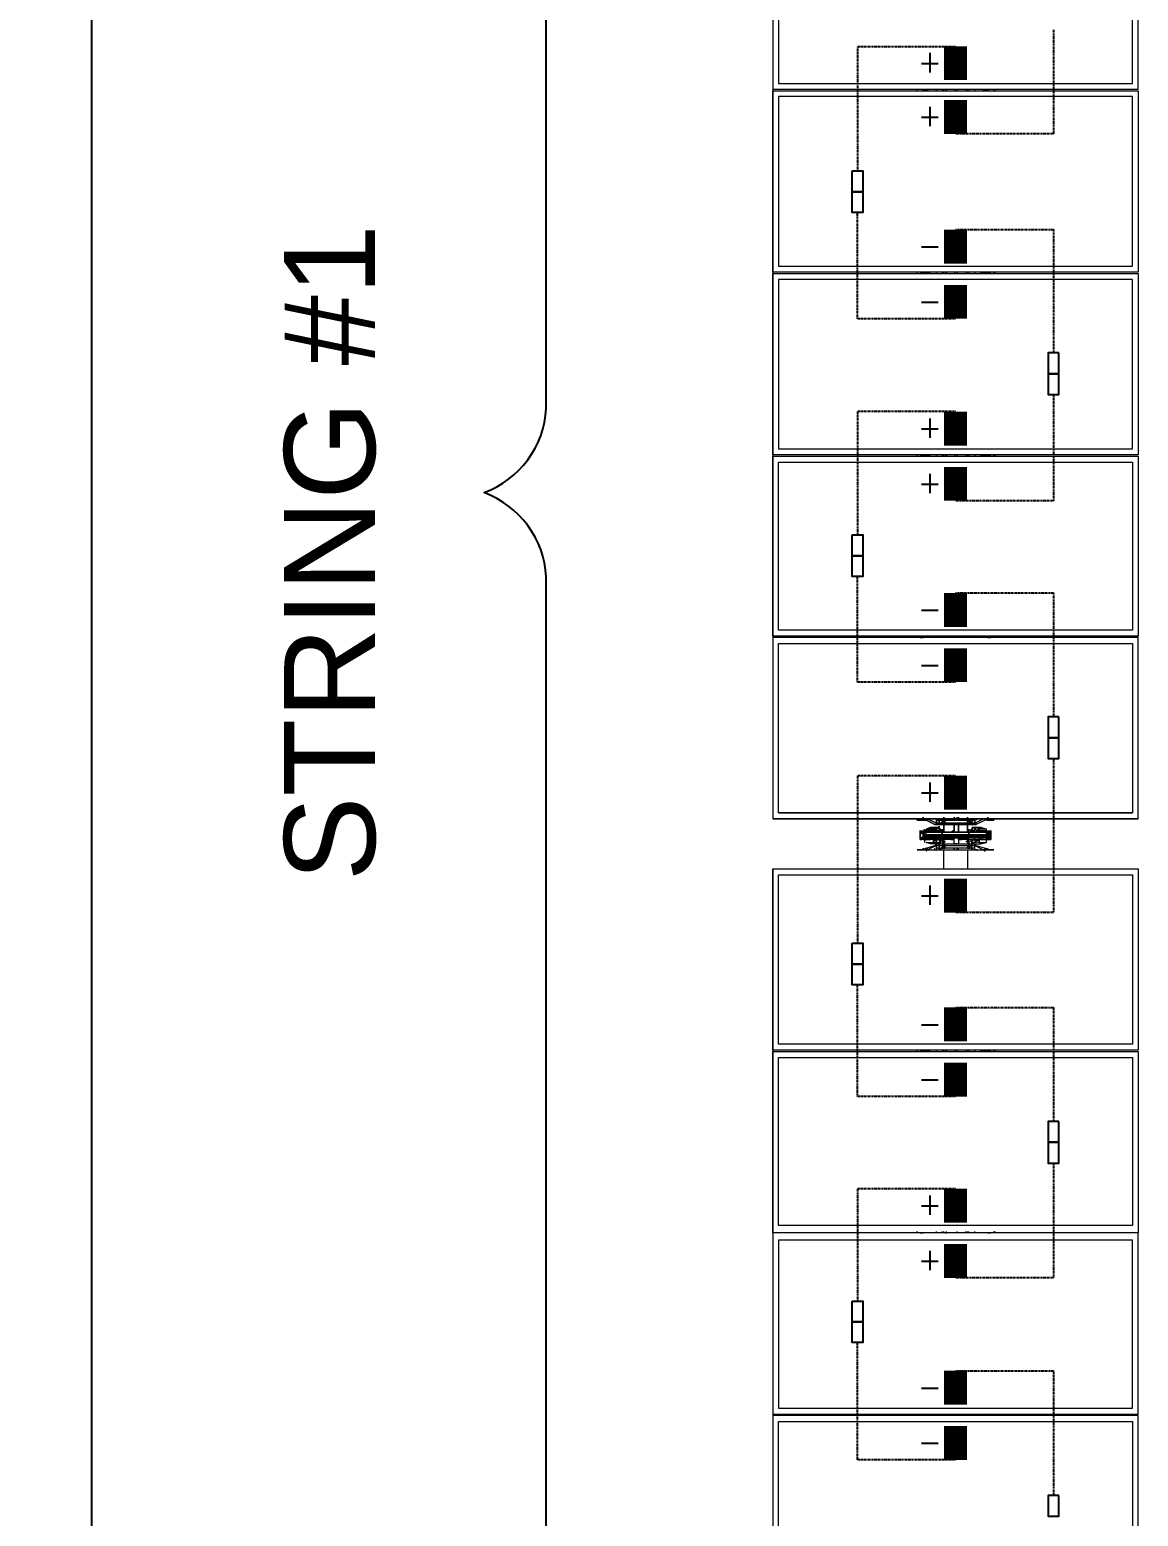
# Model space of a CAD drawing. Header units: feet. Extents: x -13743 to 68376, y -48 to 67763.
# Drawn here: x 4211.7 to 4455.3, y 66691 to 67017.7 of the extents above; entities that cross this region are included whole.
import ezdxf

# ---------------------------------------------------------------- set-up
doc = ezdxf.new("R2010")
doc.units = ezdxf.units.FT
doc.header["$MEASUREMENT"] = 0
doc.linetypes.add('HIDDEN', pattern=[0.375, 0.25, -0.125])
for name, color, linetype in [('E-HARN-COMP', 8, 'Continuous'), ('E-TRNK-CABL-NEG', 6, 'HIDDEN'), ('E-TRUNK-CABLE-POS', 6, 'HIDDEN'), ('G-ANNO-TEXT', 1, 'Continuous'), ('Polarity-Text', 7, 'Continuous')]:
    doc.layers.add(name, color=color, linetype=linetype)
doc.styles.add('NEI-A', font='arial.ttf')

# ---------------------------------------------------------------- blocks, each defined once
blk = doc.blocks.new('A$C47dfd34d')
at = {"lineweight": 5}
for points in [[(15.6094, 0.4133), (13.7561, 0.4133)], [(15.396, 0.4067), (15.396, 0.0067)], [(15.4027, 0.4133), (15.4027, 0)], [(17.5193, 0), (17.5193, 0.4133), (15.666, 0.4133)], [(14.9911, 0.235), (14.9927, 0.2467), (14.9927, 0.2433)], [(15.1977, 0.235), (15.1977, 0.2467), (15.1977, 0.2433)], [(15.4027, 0.235), (15.4044, 0.2467), (15.4044, 0.2433)], [(15.6294, 0.24), (15.631, 0.2383), (15.6327, 0.2383), (15.6327, 0.24), (15.636, 0.23), (15.636, 0.2283), (15.6377, 0.2283), (15.636, 0.23)], [(15.6327, 0.24), (15.631, 0.24), (15.6327, 0.24), (15.631, 0.2433), (15.631, 0.25), (15.631, 0.1633), (15.631, 0.17), (15.6327, 0.1717), (15.631, 0.1717), (15.631, 0.1733), (15.631, 0.1717)], [(15.631, 0.24), (15.631, 0.24)], [(15.636, 0.2283), (15.636, 0.225), (15.6327, 0.225), (15.6327, 0.2283), (15.636, 0.2283), (15.631, 0.2383)], [(15.6394, 0.2267), (15.6394, 0.225), (15.6377, 0.225), (15.6377, 0.235), (15.6394, 0.24), (15.6394, 0.2317), (15.6427, 0.2317), (15.6427, 0.2417), (15.6394, 0.2417)], [(15.641, 0.24), (15.641, 0.24)], [(15.6427, 0.2417), (15.6444, 0.2417), (15.6444, 0.2433), (15.6427, 0.2433), (15.6444, 0.2433), (15.646, 0.2433), (15.6444, 0.245), (15.6427, 0.245), (15.6444, 0.245), (15.646, 0.2433), (15.646, 0.2417), (15.646, 0.2433), (15.6444, 0.245), (15.6427, 0.245), (15.6427, 0.2467), (15.6444, 0.2467), (15.6494, 0.2467), (15.6444, 0.2467), (15.6494, 0.2467), (15.651, 0.2467), (15.651, 0.245), (15.651, 0.2433), (15.6527, 0.2433), (15.651, 0.2433), (15.6527, 0.2433), (15.651, 0.2433)], [(15.6494, 0.2417), (15.6477, 0.2417), (15.6494, 0.2417), (15.6477, 0.2417), (15.6477, 0.2433), (15.6494, 0.2433), (15.6494, 0.245), (15.6494, 0.2433), (15.651, 0.2433), (15.6494, 0.2433), (15.6477, 0.2433), (15.646, 0.2433), (15.6444, 0.245), (15.6427, 0.245), (15.6427, 0.2467), (15.6427, 0.245), (15.6444, 0.245), (15.6444, 0.2467)], [(15.6427, 0.2433), (15.6427, 0.235), (15.6427, 0.2433), (15.6427, 0.245)], [(15.6427, 0.245), (15.6427, 0.245)], [(15.6427, 0.2433), (15.6444, 0.2433)], [(15.6444, 0.2433), (15.6427, 0.2433)], [(15.6444, 0.2117), (15.6427, 0.2117), (15.6427, 0.2367), (15.6444, 0.2367)], [(15.6477, 0.2433), (15.646, 0.2433), (15.6444, 0.2433), (15.646, 0.2433), (15.6444, 0.2433), (15.646, 0.2433), (15.6477, 0.2433), (15.646, 0.2433), (15.6477, 0.2433), (15.646, 0.2433), (15.6477, 0.2433), (15.6477, 0.24), (15.6494, 0.24), (15.6477, 0.24), (15.6477, 0.2217), (15.6494, 0.2217), (15.6477, 0.2217), (15.6477, 0.1917), (15.651, 0.1917), (15.651, 0.2217), (15.651, 0.1917), (15.6477, 0.1917), (15.6477, 0.2217), (15.6477, 0.24), (15.646, 0.24), (15.6477, 0.24), (15.6477, 0.2433), (15.6494, 0.2433), (15.6494, 0.245), (15.651, 0.245), (15.6527, 0.245), (15.651, 0.245), (15.651, 0.2467)], [(15.646, 0.2417), (15.646, 0.2433), (15.6444, 0.245), (15.646, 0.2433), (15.6477, 0.2433), (15.646, 0.2433), (15.6477, 0.2433), (15.6477, 0.24), (15.646, 0.24)], [(15.6444, 0.2433), (15.646, 0.2433)], [(15.6444, 0.2433), (15.646, 0.2433)], [(15.6444, 0.2433), (15.646, 0.2433)], [(15.6444, 0.2433), (15.646, 0.2433)], [(15.6444, 0.2433), (15.646, 0.2433)], [(15.6444, 0.2433), (15.646, 0.2433)], [(15.6544, 0.1917), (15.6527, 0.1917), (15.6544, 0.1917), (15.6527, 0.1917), (15.651, 0.1917), (15.651, 0.1717), (15.6477, 0.1717), (15.6477, 0.1917), (15.6477, 0.2217), (15.646, 0.2217), (15.646, 0.2417), (15.6444, 0.2417), (15.6444, 0.2217)], [(15.6544, 0.2317), (15.6544, 0.23), (15.6544, 0.2283), (15.6527, 0.2283), (15.6527, 0.2317), (15.651, 0.2317), (15.6527, 0.2317), (15.6527, 0.2283), (15.6544, 0.2283), (15.6544, 0.23), (15.6544, 0.2317), (15.6527, 0.2317), (15.6527, 0.2417), (15.651, 0.2417), (15.651, 0.2433), (15.6527, 0.2433), (15.651, 0.2433), (15.651, 0.235), (15.651, 0.2433), (15.6494, 0.2433), (15.6477, 0.2433), (15.646, 0.2433), (15.6477, 0.2433)], [(15.646, 0.2433), (15.6477, 0.2433)], [(15.646, 0.2433), (15.6477, 0.2433)], [(15.6594, 0.2083), (15.651, 0.2083), (15.651, 0.2117), (15.651, 0.21), (15.651, 0.2117), (15.651, 0.235), (15.6527, 0.235), (15.651, 0.235), (15.651, 0.2433), (15.6494, 0.2433), (15.651, 0.2433), (15.6494, 0.2433), (15.6477, 0.2433), (15.6494, 0.2433), (15.6477, 0.2433), (15.6494, 0.2433), (15.651, 0.2433), (15.651, 0.235), (15.651, 0.2117), (15.651, 0.2367), (15.6527, 0.2367), (15.651, 0.2367), (15.651, 0.2117), (15.651, 0.2083), (15.651, 0.21), (15.6527, 0.21), (15.651, 0.21), (15.6527, 0.21), (15.651, 0.21), (15.6527, 0.21), (15.651, 0.21), (15.651, 0.2083), (15.651, 0.2117), (15.651, 0.235), (15.651, 0.2433), (15.651, 0.245)], [(15.6477, 0.2433), (15.6494, 0.2433)], [(15.6477, 0.2433), (15.6494, 0.2433)], [(15.6477, 0.2433), (15.6494, 0.2433)], [(15.651, 0.2217), (15.651, 0.2417), (15.6477, 0.2417), (15.6477, 0.2217), (15.6477, 0.1917), (15.651, 0.1917), (15.651, 0.2217), (15.6477, 0.2217), (15.6477, 0.24), (15.6494, 0.24)], [(15.6527, 0.2417), (15.6544, 0.2417), (15.6527, 0.2417), (15.651, 0.2417), (15.651, 0.2433), (15.6494, 0.2433), (15.651, 0.2433), (15.6494, 0.2433), (15.651, 0.2433), (15.651, 0.245), (15.651, 0.2467), (15.651, 0.245), (15.6494, 0.245), (15.651, 0.245), (15.6527, 0.245), (15.651, 0.245), (15.6494, 0.245), (15.6494, 0.2433), (15.651, 0.2433), (15.651, 0.2417), (15.6527, 0.2417), (15.6527, 0.2317), (15.6544, 0.2317), (15.6544, 0.23), (15.656, 0.225), (15.6544, 0.225), (15.6544, 0.2233), (15.6527, 0.2233), (15.6527, 0.2283), (15.651, 0.2283), (15.6527, 0.2283), (15.6527, 0.2233), (15.6544, 0.2233), (15.6544, 0.225), (15.656, 0.225), (15.6544, 0.23), (15.6544, 0.2283), (15.6527, 0.2283), (15.6527, 0.2317), (15.651, 0.2317)], [(15.6494, 0.245), (15.651, 0.245), (15.651, 0.2467), (15.6527, 0.2467)], [(15.6494, 0.2433), (15.651, 0.2433)], [(15.6494, 0.2433), (15.651, 0.2433)], [(15.6494, 0.2433), (15.651, 0.2433)], [(15.651, 0.245), (15.651, 0.245)], [(15.651, 0.245), (15.651, 0.245)], [(15.651, 0.245), (15.651, 0.245)], [(15.651, 0.245), (15.651, 0.245)], [(15.651, 0.245), (15.651, 0.245)], [(15.651, 0.245), (15.651, 0.245)], [(15.651, 0.235), (15.651, 0.2433)], [(15.651, 0.2117), (15.651, 0.2367), (15.6527, 0.2367)], [(15.6544, 0.2417), (15.6527, 0.2417), (15.6527, 0.2317), (15.6544, 0.2317), (15.6544, 0.24), (15.656, 0.235)], [(15.6544, 0.2317), (15.6544, 0.24)], [(15.656, 0.2267), (15.656, 0.225), (15.656, 0.235), (15.6544, 0.24)], [(15.6544, 0.2317), (15.6544, 0.24)], [(15.656, 0.2267), (15.656, 0.225), (15.656, 0.235), (15.6544, 0.24)], [(15.6644, 0.2433), (15.666, 0.2433), (15.6644, 0.2433)], [(15.6644, 0.2433), (15.666, 0.2433), (15.6644, 0.2433)], [(15.6644, 0.24), (15.6644, 0.24)], [(15.6644, 0.24), (15.6644, 0.24)], [(15.871, 0.2467), (15.871, 0.2433)], [(15.8727, 0.2467), (15.871, 0.235)], [(16.076, 0.235), (16.0777, 0.2467), (16.0777, 0.2433)], [(16.2827, 0.235), (16.2843, 0.2467), (16.2843, 0.2433)], [(16.4893, 0.2467), (16.4893, 0.2433)], [(16.491, 0.2467), (16.4893, 0.235)], [(14.9911, 0.2283), (14.9927, 0.2283)], [(14.9927, 0.2217), (14.9911, 0.2217)], [(14.9911, 0.22), (14.9927, 0.22)], [(15.1977, 0.2283), (15.1994, 0.2283)], [(15.1977, 0.2217), (15.1994, 0.2217)], [(15.1977, 0.22), (15.1994, 0.22)], [(15.4027, 0.2283), (15.4044, 0.2283)], [(15.4044, 0.2217), (15.4027, 0.2217)], [(15.4027, 0.22), (15.4044, 0.22)], [(15.6094, 0.22), (15.631, 0.22)], [(15.6294, 0.23), (15.6294, 0.23)], [(15.6327, 0.2283), (15.631, 0.2283), (15.631, 0.225), (15.6327, 0.225), (15.6327, 0.2233), (15.631, 0.2233), (15.631, 0.1883), (15.6327, 0.1883), (15.636, 0.1883), (15.636, 0.185), (15.636, 0.1833), (15.6327, 0.1733), (15.631, 0.1733), (15.631, 0.175), (15.6294, 0.1733)], [(15.6294, 0.2283), (15.6294, 0.2283)], [(15.631, 0.2283), (15.631, 0.23), (15.6327, 0.23)], [(15.631, 0.2233), (15.631, 0.225)], [(15.6327, 0.2217), (15.6327, 0.2233)], [(15.6327, 0.22), (15.6327, 0.2217), (15.6344, 0.2217)], [(15.6344, 0.22), (15.6327, 0.22)], [(15.636, 0.2217), (15.6344, 0.2217)], [(15.6344, 0.22), (15.636, 0.22)], [(15.6344, 0.22), (15.636, 0.22)], [(15.6344, 0.22), (15.636, 0.22)], [(15.6344, 0.22), (15.636, 0.22)], [(15.6344, 0.22), (15.6344, 0.2183), (15.636, 0.22)], [(15.6344, 0.22), (15.636, 0.22)], [(15.6377, 0.2283), (15.6377, 0.225), (15.636, 0.225), (15.6377, 0.225), (15.6377, 0.1883), (15.6377, 0.1783)], [(15.636, 0.225), (15.636, 0.225)], [(15.636, 0.225), (15.636, 0.2217)], [(15.636, 0.2217), (15.636, 0.22)], [(15.6394, 0.23), (15.6394, 0.225), (15.6394, 0.2233), (15.641, 0.2233), (15.6394, 0.225), (15.641, 0.2233), (15.6394, 0.225), (15.6377, 0.225), (15.6377, 0.235)], [(15.6377, 0.225), (15.6377, 0.225)], [(15.6427, 0.2217), (15.641, 0.2217), (15.6427, 0.2217), (15.641, 0.2217), (15.6427, 0.2217), (15.6377, 0.2217)], [(15.641, 0.2183), (15.6394, 0.22), (15.6377, 0.22), (15.6427, 0.22)], [(15.6394, 0.235), (15.6394, 0.235)], [(15.641, 0.225), (15.641, 0.2233), (15.6427, 0.2283), (15.6394, 0.2283), (15.6394, 0.23), (15.6394, 0.2317)], [(15.641, 0.2283), (15.641, 0.2317)], [(15.6427, 0.2233), (15.641, 0.2233)], [(15.6427, 0.2083), (15.6427, 0.2117), (15.6427, 0.21), (15.6427, 0.2117), (15.6427, 0.235), (15.6444, 0.235)], [(15.6427, 0.2317), (15.6444, 0.2317)], [(15.6427, 0.2283), (15.6444, 0.2283)], [(15.651, 0.235), (15.6527, 0.235)], [(15.651, 0.2283), (15.6527, 0.2283), (15.6527, 0.2233), (15.6544, 0.2233), (15.6544, 0.225), (15.656, 0.225), (15.6544, 0.23)], [(15.6527, 0.2233), (15.651, 0.2233)], [(15.6544, 0.2217), (15.6527, 0.2217), (15.6544, 0.2217), (15.6527, 0.2217), (15.6527, 0.22), (15.651, 0.22), (15.6594, 0.22)], [(15.6527, 0.225), (15.6527, 0.2233), (15.6544, 0.225)], [(15.6544, 0.235), (15.6544, 0.235)], [(15.6544, 0.235), (15.6544, 0.235)], [(15.6594, 0.225), (15.6594, 0.225)], [(15.6594, 0.225), (15.6594, 0.225)], [(15.661, 0.225), (15.661, 0.225)], [(15.661, 0.225), (15.661, 0.225)], [(15.661, 0.2217), (15.6627, 0.2217)], [(15.661, 0.2217), (15.6627, 0.2217)], [(15.6627, 0.22), (15.6627, 0.2183), (15.661, 0.22)], [(15.6627, 0.22), (15.6627, 0.2183), (15.661, 0.22)], [(15.666, 0.2283), (15.6627, 0.2283)], [(15.666, 0.2283), (15.6627, 0.2283)], [(15.6627, 0.2283), (15.6644, 0.2283)], [(15.6627, 0.2217), (15.6644, 0.2217), (15.6644, 0.22)], [(15.6627, 0.2217), (15.6644, 0.2217), (15.6644, 0.22)], [(15.6627, 0.22), (15.6644, 0.22)], [(15.6627, 0.22), (15.6644, 0.22)], [(15.6627, 0.22), (15.6644, 0.22)], [(15.6627, 0.22), (15.6644, 0.22)], [(15.6627, 0.22), (15.6644, 0.22)], [(15.6627, 0.22), (15.6644, 0.22)], [(15.6627, 0.22), (15.6644, 0.22)], [(15.6627, 0.22), (15.6644, 0.22)], [(15.6627, 0.22), (15.6644, 0.22)], [(15.6627, 0.22), (15.6644, 0.22)], [(15.6627, 0.22), (15.6644, 0.22)], [(15.6627, 0.22), (15.6644, 0.22)], [(15.6627, 0.22), (15.6644, 0.22)], [(15.6627, 0.22), (15.6644, 0.22)], [(15.6627, 0.22), (15.6644, 0.22)], [(15.6627, 0.22), (15.6644, 0.22)], [(15.6627, 0.22), (15.6644, 0.22)], [(15.6627, 0.22), (15.6644, 0.22)], [(15.6627, 0.22), (15.6644, 0.22)], [(15.6627, 0.22), (15.6644, 0.22)], [(15.871, 0.2283), (15.8727, 0.2283)], [(15.8727, 0.2217), (15.871, 0.2217)], [(15.871, 0.22), (15.8727, 0.22)], [(16.076, 0.2283), (16.0777, 0.2283)], [(16.0777, 0.2217), (16.076, 0.2217)], [(16.076, 0.22), (16.0777, 0.22)], [(16.2827, 0.2283), (16.2843, 0.2283)], [(16.2843, 0.2217), (16.2827, 0.2217)], [(16.2827, 0.22), (16.2843, 0.22)], [(16.4893, 0.2283), (16.491, 0.2283)], [(16.491, 0.2217), (16.4893, 0.2217)], [(16.4893, 0.22), (16.491, 0.22)], [(14.9927, 0.2167), (14.9911, 0.2167), (14.9927, 0.2183)], [(14.9911, 0.2067), (14.9927, 0.2083)], [(14.9927, 0.205), (14.9911, 0.205)], [(15.1977, 0.2183), (15.1977, 0.2167), (15.1994, 0.2167)], [(15.1977, 0.2067), (15.1977, 0.2083)], [(15.1977, 0.205), (15.1994, 0.205)], [(15.4044, 0.2167), (15.4027, 0.2167), (15.4044, 0.2183)], [(15.4027, 0.2067), (15.4044, 0.2083)], [(15.4044, 0.205), (15.4027, 0.205)], [(15.631, 0.205), (15.6327, 0.205)], [(15.631, 0.2033), (15.6327, 0.2033)], [(15.6327, 0.1933), (15.6327, 0.2183)], [(15.636, 0.2183), (15.636, 0.1933)], [(15.6377, 0.205), (15.6377, 0.2083), (15.6444, 0.2083)], [(15.6377, 0.2083), (15.6394, 0.2083)], [(15.6444, 0.1783), (15.6427, 0.1783), (15.6427, 0.2), (15.6427, 0.2033), (15.6444, 0.2033), (15.6427, 0.2033), (15.6444, 0.2033), (15.6427, 0.2033), (15.6444, 0.2033), (15.6427, 0.2033), (15.6427, 0.2017), (15.6427, 0.2), (15.6427, 0.2033), (15.6444, 0.2033), (15.6377, 0.2033)], [(15.651, 0.21), (15.651, 0.2117)], [(15.651, 0.21), (15.651, 0.2117)], [(15.651, 0.21), (15.6527, 0.21)], [(15.651, 0.2033), (15.6527, 0.2033)], [(15.651, 0.2033), (15.6527, 0.2033)], [(15.651, 0.2033), (15.6527, 0.2033)], [(15.651, 0.2033), (15.6527, 0.2033)], [(15.651, 0.2033), (15.6527, 0.2033)], [(15.651, 0.2033), (15.6527, 0.2033)], [(15.6527, 0.1767), (15.651, 0.1767), (15.651, 0.2017), (15.651, 0.2033), (15.6527, 0.2033), (15.651, 0.2033), (15.651, 0.2), (15.651, 0.2033)], [(15.651, 0.2033), (15.6527, 0.2033)], [(15.6594, 0.2033), (15.651, 0.2033)], [(15.651, 0.2033), (15.6527, 0.2033)], [(15.651, 0.2033), (15.6527, 0.2033)], [(15.651, 0.2033), (15.6527, 0.2033)], [(15.651, 0.2033), (15.6527, 0.2033)], [(15.6644, 0.2183), (15.6644, 0.2183)], [(15.6644, 0.2183), (15.6644, 0.2183)], [(15.8727, 0.2167), (15.871, 0.2167), (15.8727, 0.2183)], [(15.871, 0.2067), (15.8727, 0.2083)], [(15.8727, 0.205), (15.871, 0.205)], [(16.0777, 0.2167), (16.076, 0.2167), (16.0777, 0.2183)], [(16.076, 0.2067), (16.0777, 0.2083)], [(16.0777, 0.205), (16.076, 0.205)], [(16.2843, 0.2167), (16.2827, 0.2167), (16.2843, 0.2183)], [(16.2827, 0.2067), (16.2843, 0.2083)], [(16.2843, 0.205), (16.2827, 0.205)], [(16.491, 0.2167), (16.4893, 0.2167), (16.491, 0.2183)], [(16.4893, 0.2067), (16.491, 0.2083)], [(16.491, 0.205), (16.4893, 0.205)], [(14.9911, 0.195), (14.9927, 0.195)], [(14.9927, 0.1933), (14.9911, 0.1933)], [(14.9911, 0.1917), (14.9927, 0.1917)], [(14.9927, 0.185), (14.9911, 0.185)], [(15.1977, 0.195), (15.1994, 0.195)], [(15.1977, 0.1933), (15.1994, 0.1933)], [(15.1977, 0.1917), (15.1994, 0.1917)], [(15.1977, 0.185), (15.1994, 0.185)], [(15.4027, 0.195), (15.4044, 0.195)], [(15.4044, 0.1933), (15.4027, 0.1933)], [(15.4027, 0.1917), (15.4044, 0.1917)], [(15.4044, 0.185), (15.4027, 0.185)], [(15.631, 0.1933), (15.6094, 0.1933)], [(15.631, 0.1867), (15.631, 0.1883)], [(15.631, 0.1817), (15.631, 0.1833), (15.631, 0.185), (15.6327, 0.185), (15.636, 0.185), (15.631, 0.175)], [(15.6327, 0.1867), (15.6327, 0.1883), (15.6327, 0.19)], [(15.6344, 0.1917), (15.636, 0.1917)], [(15.6344, 0.1917), (15.636, 0.1917)], [(15.6344, 0.1917), (15.636, 0.1917)], [(15.6344, 0.1917), (15.636, 0.1917)], [(15.6344, 0.1917), (15.636, 0.1917)], [(15.636, 0.185), (15.6377, 0.185), (15.6377, 0.1883), (15.636, 0.1883), (15.6377, 0.1883), (15.6394, 0.1883), (15.641, 0.19), (15.641, 0.1883), (15.6427, 0.1883)], [(15.636, 0.19), (15.636, 0.1883)], [(15.636, 0.1883), (15.636, 0.1883)], [(15.636, 0.1833), (15.6377, 0.185)], [(15.6427, 0.1933), (15.6377, 0.1933)], [(15.6427, 0.1917), (15.641, 0.1917), (15.6427, 0.1917), (15.641, 0.1917), (15.6427, 0.1917), (15.6377, 0.1917), (15.6394, 0.1917)], [(15.6377, 0.1883), (15.6377, 0.1883)], [(15.6394, 0.1867), (15.6394, 0.1883), (15.6377, 0.1883), (15.6377, 0.1783), (15.6394, 0.1717)], [(15.6394, 0.1933), (15.641, 0.195)], [(15.6444, 0.1767), (15.6427, 0.1767), (15.6427, 0.2017), (15.6444, 0.2017)], [(15.651, 0.1667), (15.6527, 0.1667), (15.651, 0.1667), (15.651, 0.1683), (15.651, 0.17), (15.651, 0.1683), (15.651, 0.1667), (15.6494, 0.1683), (15.6477, 0.1683), (15.6477, 0.1717), (15.6494, 0.1717), (15.6477, 0.1717), (15.6477, 0.17), (15.646, 0.17), (15.6477, 0.17), (15.6494, 0.17), (15.6477, 0.17), (15.6494, 0.17), (15.6477, 0.17), (15.646, 0.17), (15.6444, 0.17), (15.646, 0.17), (15.6477, 0.17), (15.6494, 0.17), (15.6477, 0.17), (15.646, 0.17), (15.6477, 0.17), (15.6494, 0.17), (15.651, 0.17), (15.6494, 0.17), (15.6477, 0.17), (15.646, 0.17), (15.6477, 0.17), (15.6477, 0.1717), (15.646, 0.1717), (15.646, 0.1683), (15.6444, 0.1683), (15.646, 0.1683), (15.6477, 0.1683), (15.6494, 0.1683), (15.6477, 0.1683), (15.6477, 0.1717), (15.6477, 0.17), (15.6494, 0.17), (15.6477, 0.17), (15.6494, 0.17), (15.6477, 0.17), (15.646, 0.17), (15.6444, 0.17), (15.646, 0.17), (15.6444, 0.17), (15.646, 0.17), (15.6444, 0.17), (15.6427, 0.17), (15.6444, 0.17), (15.6427, 0.1683), (15.6427, 0.1667), (15.6444, 0.1683), (15.646, 0.1683), (15.646, 0.1717), (15.6444, 0.1717), (15.6444, 0.1917)], [(15.6427, 0.1717), (15.6444, 0.1717), (15.6444, 0.17), (15.6427, 0.17), (15.6427, 0.1683), (15.6444, 0.1683), (15.6427, 0.1667), (15.6444, 0.1683), (15.646, 0.1683), (15.6477, 0.1683), (15.6494, 0.1683), (15.651, 0.1683), (15.6494, 0.1683), (15.651, 0.1667), (15.6527, 0.1667), (15.651, 0.1667), (15.6444, 0.1667), (15.646, 0.1667), (15.6444, 0.1667), (15.6427, 0.1667), (15.6444, 0.1683), (15.646, 0.1683), (15.6444, 0.1683), (15.646, 0.1683), (15.646, 0.1717), (15.6477, 0.1717), (15.6477, 0.1917), (15.6477, 0.1717), (15.6477, 0.1683), (15.6494, 0.1683), (15.651, 0.1667), (15.6527, 0.1667)], [(15.6427, 0.185), (15.6444, 0.185)], [(15.6477, 0.1717), (15.646, 0.1717), (15.646, 0.1917), (15.6477, 0.1917), (15.6477, 0.1717), (15.6494, 0.1717)], [(15.651, 0.2017), (15.651, 0.2), (15.651, 0.1783), (15.6527, 0.1783)], [(15.6594, 0.1933), (15.651, 0.1933)], [(15.651, 0.1917), (15.6527, 0.1917), (15.651, 0.1917)], [(15.651, 0.1917), (15.6527, 0.1917), (15.651, 0.1917)], [(15.6544, 0.1883), (15.6527, 0.19), (15.6544, 0.1883), (15.6527, 0.19), (15.6527, 0.1883), (15.651, 0.1883)], [(15.6527, 0.185), (15.6544, 0.185), (15.6544, 0.1833), (15.6544, 0.185), (15.6527, 0.185), (15.6527, 0.1883), (15.6544, 0.1883), (15.656, 0.1867), (15.6544, 0.1833), (15.6544, 0.185), (15.6527, 0.185), (15.6527, 0.1883), (15.6544, 0.1883), (15.656, 0.1867), (15.6544, 0.1833), (15.656, 0.1867), (15.6544, 0.1883), (15.6527, 0.1883), (15.6527, 0.185), (15.651, 0.185), (15.6527, 0.185), (15.651, 0.185)], [(15.6594, 0.1883), (15.6594, 0.1883)], [(15.6594, 0.1883), (15.6594, 0.1883)], [(15.661, 0.1883), (15.661, 0.1883)], [(15.661, 0.1883), (15.661, 0.1883)], [(15.666, 0.1933), (15.666, 0.1917)], [(15.666, 0.1933), (15.666, 0.1933)], [(15.871, 0.195), (15.8727, 0.195)], [(15.8727, 0.1933), (15.871, 0.1933)], [(15.871, 0.1917), (15.8727, 0.1917)], [(15.8727, 0.185), (15.871, 0.185)], [(16.076, 0.195), (16.0777, 0.195)], [(16.0777, 0.1933), (16.076, 0.1933)], [(16.076, 0.1917), (16.0777, 0.1917)], [(16.0777, 0.185), (16.076, 0.185)], [(16.2827, 0.195), (16.2843, 0.195)], [(16.2843, 0.1933), (16.2827, 0.1933)], [(16.2827, 0.1917), (16.2843, 0.1917)], [(16.2843, 0.185), (16.2827, 0.185)], [(16.4893, 0.195), (16.491, 0.195)], [(16.491, 0.1933), (16.4893, 0.1933)], [(16.4893, 0.1917), (16.491, 0.1917)], [(16.491, 0.185), (16.4893, 0.185)], [(14.9927, 0.17), (14.9927, 0.1667), (14.9911, 0.1783)], [(15.1977, 0.17), (15.1977, 0.1667), (15.1977, 0.1783)], [(15.4044, 0.17), (15.4044, 0.1667), (15.4027, 0.1783)], [(15.6294, 0.1833), (15.6294, 0.1833)], [(15.6294, 0.1817), (15.6294, 0.1817)], [(15.631, 0.1733), (15.631, 0.1733)], [(15.631, 0.1733), (15.6327, 0.1733)], [(15.631, 0.17), (15.6327, 0.17)], [(15.6394, 0.18), (15.6394, 0.1717), (15.6427, 0.1717), (15.6427, 0.18), (15.6394, 0.18), (15.6394, 0.1817)], [(15.6394, 0.1783), (15.6394, 0.1783)], [(15.641, 0.18), (15.641, 0.1833)], [(15.641, 0.1717), (15.641, 0.1717)], [(15.6427, 0.18), (15.6444, 0.18)], [(15.6444, 0.1683), (15.646, 0.1683)], [(15.6444, 0.1683), (15.646, 0.1683), (15.6444, 0.1683), (15.646, 0.1683), (15.6477, 0.1683), (15.646, 0.1683), (15.6477, 0.1683)], [(15.6444, 0.1683), (15.646, 0.1683)], [(15.646, 0.1683), (15.6477, 0.1683)], [(15.6527, 0.17), (15.651, 0.17), (15.6527, 0.17), (15.651, 0.17), (15.6527, 0.17), (15.651, 0.17), (15.651, 0.1683), (15.6527, 0.1683), (15.651, 0.1683), (15.651, 0.1717), (15.6527, 0.1717), (15.651, 0.1717), (15.651, 0.1683), (15.651, 0.1667), (15.6527, 0.1667), (15.651, 0.1667), (15.6494, 0.1683), (15.6477, 0.1683)], [(15.6527, 0.1683), (15.651, 0.1683), (15.651, 0.17), (15.6494, 0.17), (15.651, 0.17), (15.6494, 0.17), (15.651, 0.17), (15.651, 0.1717), (15.6527, 0.1717)], [(15.6494, 0.1683), (15.651, 0.1683)], [(15.6494, 0.1683), (15.651, 0.1683)], [(15.651, 0.1667), (15.6494, 0.1683)], [(15.6494, 0.1683), (15.651, 0.1667)], [(15.651, 0.18), (15.6527, 0.18), (15.6527, 0.1717), (15.6544, 0.1717), (15.6544, 0.18)], [(15.651, 0.1683), (15.651, 0.1683)], [(15.651, 0.1683), (15.651, 0.1683)], [(15.651, 0.1683), (15.651, 0.1683)], [(15.6527, 0.1833), (15.6527, 0.18), (15.6544, 0.18), (15.6544, 0.1817)], [(15.6544, 0.1783), (15.6544, 0.1783)], [(15.6544, 0.1783), (15.6544, 0.1783)], [(15.656, 0.1783), (15.6544, 0.1717)], [(15.6544, 0.1717), (15.6544, 0.1717)], [(15.6544, 0.1717), (15.6544, 0.1717)], [(15.6644, 0.1733), (15.6644, 0.1733)], [(15.6644, 0.1733), (15.6644, 0.1733)], [(15.6644, 0.17), (15.6644, 0.17)], [(15.6644, 0.17), (15.666, 0.17), (15.6644, 0.17)], [(15.6644, 0.17), (15.6644, 0.17)], [(15.6644, 0.17), (15.666, 0.17), (15.6644, 0.17)], [(15.871, 0.1783), (15.8727, 0.1667)], [(15.871, 0.17), (15.871, 0.1667)], [(16.0777, 0.17), (16.0777, 0.1667), (16.076, 0.1783)], [(16.2843, 0.17), (16.2843, 0.1667), (16.2827, 0.1783)], [(16.4893, 0.1783), (16.491, 0.1667)], [(16.4893, 0.17), (16.4893, 0.1667)], [(14.9911, 0.1633), (14.9927, 0.1633)], [(14.9911, 0.1617), (14.9927, 0.1617)], [(14.9927, 0.1667), (14.9927, 0.1667)], [(15.1977, 0.1667), (15.1977, 0.1667)], [(15.1977, 0.1633), (15.1994, 0.1633)], [(15.1977, 0.1617), (15.1994, 0.1617)], [(15.4027, 0.1633), (15.4044, 0.1633)], [(15.4027, 0.1617), (15.4044, 0.1617)], [(15.4044, 0.1667), (15.4044, 0.1667)], [(15.6427, 0.1667), (15.6444, 0.1667)], [(15.6427, 0.1667), (15.6427, 0.1667)], [(15.651, 0.1667), (15.6444, 0.1667)], [(15.651, 0.1667), (15.6444, 0.1667)], [(15.651, 0.1667), (15.651, 0.1667)], [(15.651, 0.1667), (15.6527, 0.1667)], [(15.651, 0.1667), (15.6527, 0.1667)], [(15.651, 0.1667), (15.651, 0.1667)], [(15.651, 0.1667), (15.651, 0.1667)], [(15.871, 0.1667), (15.871, 0.1667)], [(15.871, 0.1633), (15.8727, 0.1633)], [(15.871, 0.1617), (15.8727, 0.1617)], [(16.076, 0.1633), (16.0777, 0.1633)], [(16.076, 0.1617), (16.0777, 0.1617)], [(16.0777, 0.1667), (16.0777, 0.1667)], [(16.2827, 0.1633), (16.2843, 0.1633)], [(16.2827, 0.1617), (16.2843, 0.1617)], [(16.2843, 0.1667), (16.2843, 0.1667)], [(16.4893, 0.1667), (16.4893, 0.1667)], [(16.4893, 0.1633), (16.491, 0.1633)], [(16.4893, 0.1617), (16.491, 0.1617)]]:
    blk.add_lwpolyline(points, dxfattribs=at)
for points in [[(14.7861, 0.4133), (14.7861, 0), (14.9911, 0), (14.9911, 0.4133)], [(14.9844, 0.4067), (14.9844, 0.0067), (14.7927, 0.0067), (14.7927, 0.4067)], [(15.1977, 0.4133), (14.9927, 0.4133), (14.9927, 0), (15.1977, 0)], [(14.9994, 0.0067), (15.1894, 0.0067), (15.1894, 0.4067), (14.9994, 0.4067)], [(15.1977, 0), (15.1977, 0.4133), (15.4027, 0.4133), (15.4027, 0)], [(15.206, 0.0067), (15.206, 0.4067), (15.396, 0.4067), (15.396, 0.0067)], [(15.4044, 0), (15.4044, 0.4133), (15.6094, 0.4133), (15.6094, 0)], [(15.411, 0.0067), (15.411, 0.4067), (15.6027, 0.4067), (15.6027, 0.0067)], [(15.666, 0.4133), (15.666, 0), (15.871, 0), (15.871, 0.4133)], [(15.666, 0), (15.666, 0.4133)], [(15.8644, 0.4067), (15.8644, 0.0067), (15.6727, 0.0067), (15.6727, 0.4067)], [(15.6727, 0.0067), (15.6727, 0.4067)], [(16.076, 0.4133), (16.076, 0), (15.8727, 0), (15.8727, 0.4133)], [(15.8794, 0.4067), (16.0693, 0.4067), (16.0693, 0.0067), (15.8794, 0.0067)], [(16.0777, 0.4133), (16.2827, 0.4133), (16.2827, 0), (16.0777, 0)], [(16.0843, 0.4067), (16.0843, 0.0067), (16.276, 0.0067), (16.276, 0.4067)], [(16.2843, 0.4133), (16.4893, 0.4133), (16.4893, 0), (16.2843, 0)], [(16.291, 0.4067), (16.291, 0.0067), (16.4827, 0.0067), (16.4827, 0.4067)], [(16.491, 0), (16.696, 0), (16.696, 0.4133), (16.491, 0.4133)], [(16.4977, 0.0067), (16.6877, 0.0067), (16.6877, 0.4067), (16.4977, 0.4067)], [(14.9927, 0.25), (14.9911, 0.25)], [(15.1994, 0.25), (15.1977, 0.25)], [(15.4044, 0.25), (15.4027, 0.25)], [(15.6327, 0.2433), (15.631, 0.2433)], [(15.646, 0.2433), (15.6444, 0.2433)], [(15.6444, 0.1717), (15.646, 0.1717), (15.646, 0.1917), (15.6477, 0.1917), (15.6477, 0.2217), (15.646, 0.2217), (15.646, 0.2417), (15.6444, 0.2417), (15.646, 0.2417), (15.646, 0.2217), (15.6477, 0.2217), (15.6477, 0.1917), (15.646, 0.1917), (15.646, 0.1717)], [(15.6477, 0.2433), (15.646, 0.2433)], [(15.651, 0.245), (15.6494, 0.245), (15.6494, 0.2433), (15.6477, 0.2433), (15.6477, 0.2417), (15.6477, 0.2433), (15.6494, 0.2433), (15.6494, 0.245), (15.651, 0.245), (15.651, 0.2467), (15.651, 0.245), (15.6494, 0.245), (15.651, 0.245), (15.651, 0.2467), (15.6527, 0.2467), (15.651, 0.2467), (15.6494, 0.2467), (15.651, 0.2467)], [(15.6494, 0.2433), (15.6477, 0.2433)], [(15.6477, 0.2417), (15.6477, 0.2217), (15.651, 0.2217), (15.651, 0.2417)], [(15.6477, 0.2417), (15.6477, 0.2217), (15.651, 0.2217), (15.651, 0.2417)], [(15.6594, 0.185), (15.6594, 0.1883), (15.661, 0.1883), (15.661, 0.19), (15.661, 0.1883), (15.6594, 0.1883), (15.6594, 0.225), (15.661, 0.225), (15.6594, 0.225), (15.6594, 0.2283), (15.661, 0.2283), (15.661, 0.225), (15.6644, 0.225), (15.6644, 0.2233), (15.666, 0.2233), (15.666, 0.225), (15.666, 0.2233), (15.6644, 0.2233), (15.6644, 0.225), (15.661, 0.225), (15.661, 0.2283), (15.666, 0.2383), (15.6644, 0.2383), (15.6644, 0.24), (15.6644, 0.2433), (15.6644, 0.25), (15.666, 0.25), (15.6644, 0.25), (15.6644, 0.2433), (15.6644, 0.24), (15.666, 0.24), (15.6644, 0.24), (15.6594, 0.23), (15.6594, 0.2283), (15.661, 0.2283), (15.6594, 0.2283), (15.6594, 0.23), (15.6594, 0.2283), (15.6594, 0.225), (15.661, 0.225), (15.6594, 0.225), (15.6594, 0.1883), (15.661, 0.1883), (15.6594, 0.1883), (15.6594, 0.185), (15.661, 0.185), (15.666, 0.175), (15.666, 0.1733), (15.6644, 0.1733), (15.6594, 0.1833), (15.661, 0.1833), (15.661, 0.185), (15.661, 0.1883), (15.6644, 0.1883), (15.666, 0.1883), (15.666, 0.2233), (15.666, 0.1883), (15.6644, 0.1883), (15.666, 0.1883), (15.666, 0.1867), (15.666, 0.1883), (15.6644, 0.1883), (15.6644, 0.185), (15.661, 0.185), (15.6644, 0.185), (15.6644, 0.1883), (15.6644, 0.19), (15.6644, 0.1883), (15.6644, 0.1867), (15.6644, 0.1883), (15.661, 0.1883), (15.661, 0.185), (15.6594, 0.185), (15.6594, 0.1833)], [(15.666, 0.2267), (15.666, 0.225), (15.6644, 0.225), (15.6644, 0.2283), (15.661, 0.2283), (15.6594, 0.2283), (15.6594, 0.23), (15.6644, 0.24), (15.6644, 0.2383), (15.666, 0.2383), (15.661, 0.2283), (15.6644, 0.2283), (15.6644, 0.225), (15.666, 0.225)], [(15.6677, 0.2433), (15.666, 0.2433)], [(15.8727, 0.25), (15.871, 0.25)], [(16.0777, 0.25), (16.076, 0.25)], [(16.2843, 0.25), (16.2827, 0.25)], [(16.491, 0.25), (16.4893, 0.25)], [(15.6344, 0.2217), (15.6327, 0.22), (15.6344, 0.2183), (15.636, 0.22)], [(15.6344, 0.2217), (15.6327, 0.2217), (15.6327, 0.22), (15.6327, 0.2183), (15.6344, 0.2183), (15.636, 0.2183), (15.636, 0.22), (15.636, 0.2217)], [(15.636, 0.22), (15.6344, 0.22)], [(15.636, 0.22), (15.6344, 0.22)], [(15.6444, 0.1917), (15.646, 0.1917), (15.646, 0.2217), (15.6444, 0.2217), (15.646, 0.2217), (15.646, 0.1917)], [(15.646, 0.1917), (15.646, 0.2217), (15.6444, 0.2217), (15.6444, 0.1917)], [(15.651, 0.2233), (15.6527, 0.2233), (15.6544, 0.225), (15.6527, 0.2233), (15.6544, 0.225), (15.6527, 0.2233)], [(15.6544, 0.2217), (15.6527, 0.2217), (15.651, 0.2217), (15.6527, 0.2217), (15.6527, 0.22), (15.651, 0.22), (15.6594, 0.22), (15.651, 0.22), (15.6527, 0.22), (15.6527, 0.2217), (15.651, 0.2217), (15.6527, 0.2217)], [(15.6527, 0.2217), (15.651, 0.2217)], [(15.6544, 0.225), (15.6527, 0.2233), (15.6527, 0.225), (15.6527, 0.2233), (15.6544, 0.225), (15.6527, 0.2233)], [(15.656, 0.225), (15.656, 0.235), (15.656, 0.225), (15.6577, 0.225)], [(15.661, 0.22), (15.661, 0.2217), (15.661, 0.225), (15.661, 0.2217)], [(15.6627, 0.2217), (15.661, 0.22), (15.6627, 0.2183), (15.6644, 0.22)], [(15.6627, 0.2183), (15.6644, 0.2183), (15.6644, 0.22), (15.6644, 0.2217), (15.6627, 0.2217), (15.661, 0.2217), (15.661, 0.22), (15.661, 0.2183)], [(15.6627, 0.2217), (15.661, 0.22), (15.6627, 0.2183), (15.6644, 0.22)], [(15.6627, 0.2183), (15.6644, 0.2183), (15.6644, 0.22), (15.6644, 0.2217), (15.6627, 0.2217), (15.661, 0.2217), (15.661, 0.22), (15.661, 0.2183)], [(15.666, 0.225), (15.6627, 0.225)], [(15.666, 0.2283), (15.666, 0.23), (15.666, 0.2283), (15.6644, 0.2283)], [(15.6644, 0.2217), (15.6644, 0.2233)], [(15.6677, 0.22), (15.666, 0.22)], [(15.6327, 0.2083), (15.631, 0.2083)], [(15.6444, 0.21), (15.6427, 0.21), (15.6427, 0.2083), (15.6427, 0.21)], [(15.6444, 0.21), (15.6427, 0.21)], [(15.6527, 0.2033), (15.651, 0.2033), (15.651, 0.2), (15.651, 0.1783), (15.6527, 0.1783), (15.651, 0.1783), (15.651, 0.1683), (15.6494, 0.1683), (15.651, 0.1683), (15.651, 0.1783), (15.651, 0.1683), (15.6494, 0.1683), (15.651, 0.1683), (15.651, 0.1783), (15.651, 0.1683), (15.651, 0.1783), (15.651, 0.2), (15.651, 0.2017), (15.651, 0.1767), (15.6527, 0.1767), (15.651, 0.1767), (15.651, 0.2017), (15.651, 0.2033), (15.6527, 0.2033), (15.651, 0.2033)], [(15.651, 0.2117), (15.651, 0.21)], [(15.6527, 0.21), (15.651, 0.21), (15.6527, 0.21), (15.651, 0.21), (15.651, 0.2083), (15.651, 0.21), (15.6527, 0.21), (15.651, 0.21), (15.6527, 0.21), (15.651, 0.21), (15.651, 0.2083), (15.6594, 0.2083), (15.6594, 0.205), (15.6594, 0.2083), (15.651, 0.2083), (15.651, 0.21)], [(15.6527, 0.21), (15.651, 0.21)], [(15.6527, 0.2033), (15.651, 0.2033), (15.651, 0.2), (15.651, 0.2033), (15.6594, 0.2033), (15.651, 0.2033), (15.651, 0.2), (15.651, 0.2017), (15.651, 0.2033), (15.6527, 0.2033), (15.651, 0.2033)], [(15.6627, 0.1933), (15.661, 0.1933), (15.661, 0.1917), (15.661, 0.19), (15.6627, 0.19), (15.661, 0.19), (15.661, 0.1917), (15.661, 0.1933), (15.661, 0.2183), (15.661, 0.1933), (15.6627, 0.1933), (15.6644, 0.1933), (15.6644, 0.1917), (15.6627, 0.19), (15.6644, 0.1917), (15.6627, 0.1917), (15.6644, 0.1917), (15.6627, 0.1917), (15.6644, 0.1917), (15.6627, 0.1917), (15.6644, 0.1917), (15.6627, 0.1917), (15.6644, 0.1917), (15.6627, 0.1917), (15.6644, 0.1917), (15.6627, 0.1917), (15.6644, 0.1917), (15.6627, 0.1917), (15.6644, 0.1917), (15.6627, 0.1917), (15.6644, 0.1917), (15.6627, 0.1917), (15.6644, 0.1917), (15.6644, 0.1933)], [(15.6644, 0.1933), (15.6644, 0.2183)], [(15.6677, 0.2083), (15.666, 0.2083)], [(15.6677, 0.2083), (15.666, 0.2083)], [(15.6677, 0.205), (15.666, 0.205)], [(15.6677, 0.2033), (15.666, 0.2033)], [(15.6327, 0.185), (15.6327, 0.1883), (15.631, 0.1883), (15.631, 0.185)], [(15.636, 0.19), (15.636, 0.1917), (15.636, 0.1933), (15.6344, 0.1933), (15.6327, 0.1933), (15.6327, 0.1917), (15.6344, 0.19)], [(15.6344, 0.1933), (15.6327, 0.1917), (15.6344, 0.19), (15.636, 0.1917)], [(15.6344, 0.1933), (15.6327, 0.1933), (15.6327, 0.1917), (15.6327, 0.19), (15.6344, 0.19), (15.636, 0.19), (15.636, 0.1917), (15.636, 0.1933)], [(15.636, 0.1917), (15.6344, 0.1917)], [(15.636, 0.1917), (15.6344, 0.1917)], [(15.6394, 0.1883), (15.641, 0.19)], [(15.6394, 0.1833), (15.6394, 0.1883), (15.641, 0.1883), (15.6427, 0.185), (15.641, 0.185), (15.641, 0.1833)], [(15.6494, 0.1917), (15.6477, 0.1917), (15.6477, 0.1717), (15.651, 0.1717), (15.651, 0.1917), (15.6527, 0.1917), (15.6544, 0.1917), (15.6527, 0.1917), (15.651, 0.1917), (15.6527, 0.1917), (15.651, 0.1917), (15.651, 0.1717), (15.6477, 0.1717), (15.6477, 0.1917)], [(15.651, 0.1933), (15.6594, 0.1933)], [(15.6527, 0.19), (15.6544, 0.1883), (15.6527, 0.19), (15.6544, 0.1883), (15.6527, 0.19), (15.6544, 0.1883), (15.6527, 0.19), (15.6527, 0.1883), (15.651, 0.1883), (15.6527, 0.1883)], [(15.656, 0.1867), (15.656, 0.1883), (15.656, 0.1783), (15.656, 0.1883), (15.656, 0.1783), (15.6544, 0.1717), (15.656, 0.1783), (15.656, 0.1883)], [(15.661, 0.185), (15.666, 0.175), (15.666, 0.1733), (15.6644, 0.1733), (15.6594, 0.1833), (15.661, 0.1833)], [(15.6627, 0.1933), (15.661, 0.1917), (15.6627, 0.19), (15.6644, 0.1917)], [(15.6627, 0.19), (15.6644, 0.19), (15.6644, 0.1917), (15.6644, 0.1933), (15.6627, 0.1933), (15.661, 0.1933), (15.661, 0.1917), (15.661, 0.19)], [(15.6627, 0.1933), (15.661, 0.1917), (15.6627, 0.19), (15.6644, 0.1917)], [(15.6627, 0.19), (15.6644, 0.19), (15.6644, 0.1917), (15.6644, 0.1933), (15.6627, 0.1933), (15.661, 0.1933), (15.661, 0.1917), (15.661, 0.19)], [(15.6644, 0.1833), (15.666, 0.1833), (15.666, 0.185), (15.666, 0.1833)], [(15.6677, 0.1933), (15.666, 0.1933)], [(15.666, 0.1883), (15.666, 0.1867)], [(15.6427, 0.1683), (15.6427, 0.1783)], [(15.651, 0.1683), (15.6494, 0.1683)], [(15.651, 0.1683), (15.6494, 0.1683)], [(15.6527, 0.18), (15.6527, 0.1833), (15.6527, 0.18), (15.651, 0.18)], [(15.6544, 0.1717), (15.6544, 0.18), (15.6527, 0.18), (15.6527, 0.1717)], [(15.6544, 0.1717), (15.6544, 0.18), (15.6527, 0.18), (15.6527, 0.1717)], [(15.6544, 0.18), (15.6544, 0.1817)], [(15.666, 0.1733), (15.666, 0.1717), (15.6644, 0.1717), (15.6644, 0.17), (15.6644, 0.1633), (15.666, 0.1633), (15.6644, 0.1633), (15.6644, 0.17), (15.6644, 0.1717), (15.666, 0.1717)], [(15.6677, 0.17), (15.666, 0.17)], [(15.646, 0.1667), (15.6444, 0.1667)], [(15.646, 0.1667), (15.6444, 0.1667)]]:
    blk.add_lwpolyline(points, close=True, dxfattribs=at)

msp = doc.modelspace()

# ---------------------------------------------------------------- linework, layer by layer
at = {"layer": 'E-HARN-COMP', "const_width": 5}
for points in [[(4415.13, 67014.09), (4415.13, 67006.63)], [(4415.13, 66994.81), (4415.13, 67002.26)], [(4415.13, 66973.78), (4415.13, 66966.32)], [(4415.13, 66954.19), (4415.13, 66961.64)], [(4415.13, 66933.78), (4415.13, 66926.33)], [(4415.13, 66914.19), (4415.13, 66921.64)], [(4415.13, 66893.94), (4415.13, 66886.48)], [(4415.13, 66874.35), (4415.13, 66881.8)], [(4415.13, 66853.78), (4415.13, 66846.33)], [(4415.13, 66823.69), (4415.13, 66831.14)], [(4415.13, 66802.87), (4415.13, 66795.42)], [(4415.13, 66783.28), (4415.13, 66790.74)], [(4415.13, 66763.03), (4415.13, 66755.57)], [(4415.13, 66743.43), (4415.13, 66750.88)], [(4415.13, 66723.02), (4415.13, 66715.57)], [(4415.13, 66703.43), (4415.13, 66710.89)]]:
    msp.add_lwpolyline(points, dxfattribs=at)
at = {"layer": 'E-HARN-COMP'}
for points in [[(4392.43, 66986.68), (4394.76, 66986.68), (4394.76, 66982.12), (4392.43, 66982.12)], [(4392.43, 66982.12), (4394.76, 66982.12), (4394.76, 66977.55), (4392.43, 66977.55)], [(4437.83, 66946.69), (4435.5, 66946.69), (4435.5, 66942.12), (4437.83, 66942.12)], [(4437.83, 66942.12), (4435.5, 66942.12), (4435.5, 66937.56), (4437.83, 66937.56)], [(4392.43, 66906.68), (4394.76, 66906.68), (4394.76, 66902.12), (4392.43, 66902.12)], [(4392.43, 66902.12), (4394.76, 66902.12), (4394.76, 66897.55), (4392.43, 66897.55)], [(4437.83, 66866.69), (4435.5, 66866.69), (4435.5, 66862.12), (4437.83, 66862.12)], [(4437.83, 66862.12), (4435.5, 66862.12), (4435.5, 66857.56), (4437.83, 66857.56)], [(4392.43, 66816.96), (4394.76, 66816.96), (4394.76, 66812.39), (4392.43, 66812.39)], [(4392.43, 66812.39), (4394.76, 66812.39), (4394.76, 66807.83), (4392.43, 66807.83)], [(4437.83, 66777.78), (4435.5, 66777.78), (4435.5, 66773.22), (4437.83, 66773.22)], [(4437.83, 66773.22), (4435.5, 66773.22), (4435.5, 66768.66), (4437.83, 66768.66)], [(4392.43, 66738.35), (4394.76, 66738.35), (4394.76, 66733.79), (4392.43, 66733.79)], [(4392.43, 66733.79), (4394.76, 66733.79), (4394.76, 66729.23), (4392.43, 66729.23)], [(4437.83, 66695.61), (4435.5, 66695.61), (4435.5, 66691.05), (4437.83, 66691.05)]]:
    msp.add_lwpolyline(points, close=True, dxfattribs=at)
at = {"layer": 'E-TRNK-CABL-NEG', "ltscale": 0.1}
for points in [[(4415.13, 66954.19), (4393.6, 66954.19), (4393.6, 66977.55)], [(4415.13, 66973.78), (4436.67, 66973.78), (4436.67, 66946.69)], [(4415.13, 66874.35), (4393.6, 66874.35), (4393.6, 66897.55)], [(4415.13, 66893.94), (4436.67, 66893.94), (4436.67, 66866.69)], [(4415.13, 66783.28), (4393.6, 66783.28), (4393.6, 66807.83)], [(4415.13, 66802.87), (4436.67, 66802.87), (4436.67, 66777.78)], [(4415.13, 66703.43), (4393.6, 66703.43), (4393.6, 66729.23)], [(4415.13, 66723.02), (4436.67, 66723.02), (4436.67, 66695.61)]]:
    msp.add_lwpolyline(points, dxfattribs=at)
at = {"layer": 'E-TRUNK-CABLE-POS', "ltscale": 0.1}
for points in [[(4436.67, 67017.71), (4436.67, 66994.81), (4415.13, 66994.81)], [(4415.13, 67013.94), (4393.6, 67013.94), (4393.6, 66986.53)], [(4436.67, 66937.71), (4436.67, 66914.19), (4415.13, 66914.19)], [(4415.13, 66933.78), (4393.6, 66933.78), (4393.6, 66906.53)], [(4436.67, 66857.71), (4436.67, 66823.69), (4415.13, 66823.69)], [(4415.13, 66853.78), (4393.6, 66853.78), (4393.6, 66816.81)], [(4436.67, 66768.81), (4436.67, 66743.43), (4415.13, 66743.43)], [(4415.13, 66763.03), (4393.6, 66763.03), (4393.6, 66738.2)]]:
    msp.add_lwpolyline(points, dxfattribs=at)
at = {"layer": 'G-ANNO-TEXT', "flags": 128}
for points in [[(4238.98, 63979.85, -0.298343), (4225.33, 63998.36), (4225.33, 65647.29, 0.298343), (4211.69, 65665.8, 0.298343), (4225.33, 65684.3), (4225.33, 67603.9, -0.298343), (4238.98, 67622.41)], [(4338.84, 66322.31, -0.298343), (4325.2, 66340.82), (4325.2, 66897.48, 0.298343), (4311.55, 66915.98, 0.298343), (4325.2, 66934.49), (4325.2, 67433.33, -0.298343), (4338.84, 67451.83)]]:
    msp.add_lwpolyline(points, format="xyb", dxfattribs=at)
at = {"layer": 'Polarity-Text'}
for p, q in [((4409.48, 67012.6), (4409.48, 67008.33)), ((4407.67, 67010.32), (4411.29, 67010.32)), ((4409.48, 67000.77), (4409.48, 66996.5)), ((4407.67, 66998.5), (4411.29, 66998.5)), ((4407.67, 66969.98), (4411.29, 66969.98)), ((4407.67, 66957.84), (4411.29, 66957.84)), ((4409.48, 66932.29), (4409.48, 66928.02)), ((4407.67, 66930.02), (4411.29, 66930.02)), ((4409.48, 66920.15), (4409.48, 66915.88)), ((4407.67, 66917.88), (4411.29, 66917.88)), ((4407.67, 66890.13), (4411.29, 66890.13)), ((4407.67, 66878), (4411.29, 66878)), ((4409.48, 66852.29), (4409.48, 66848.02)), ((4407.67, 66850.02), (4411.29, 66850.02)), ((4409.48, 66829.65), (4409.48, 66825.38)), ((4407.67, 66827.38), (4411.29, 66827.38)), ((4407.67, 66799.07), (4411.29, 66799.07)), ((4407.67, 66786.93), (4411.29, 66786.93)), ((4407.67, 66759.26), (4411.29, 66759.26)), ((4409.48, 66761.54), (4409.48, 66757.26)), ((4409.48, 66749.4), (4409.48, 66745.12)), ((4407.67, 66747.12), (4411.29, 66747.12)), ((4407.67, 66719.22), (4411.29, 66719.22)), ((4407.67, 66707.08), (4411.29, 66707.08))]:
    msp.add_line(p, q, dxfattribs=at)

# ---------------------------------------------------------------- block references
at = {"xscale": 194.318304, "yscale": 194.318304, "zscale": 194.318304, "rotation": 90}
msp.add_blockref('A$C47dfd34d', (4455.29, 63800.12), dxfattribs=at)

# ---------------------------------------------------------------- texts
at = {"layer": 'G-ANNO-TEXT', "insert": (4267.59, 66974.96), "char_height": 20, "width": 139.4633, "attachment_point": 3, "rotation": 90, "style": 'NEI-A', "bg_fill": 3, "box_fill_scale": 1.5, "bg_fill_color": 256, "bg_fill_transparency": 0}
msp.add_mtext('STRING #1', dxfattribs=at)

doc.saveas('drawing.dxf')
